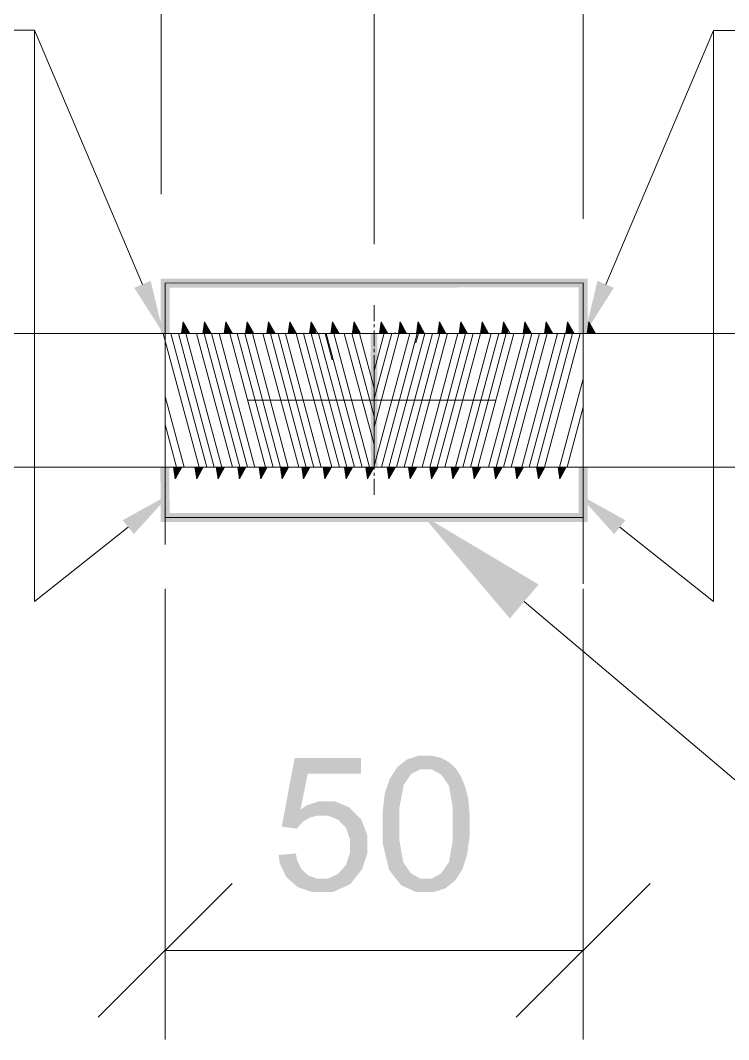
# Model space of a CAD drawing. Header units: millimetres. Extents: x 2 to 579, y 1 to 405.
# Drawn here: x 236.81 to 243.95, y 82.39 to 92.68 of the extents above; entities that cross this region are included whole.
import ezdxf

# ---------------------------------------------------------------- set-up
doc = ezdxf.new("R2010")
doc.units = ezdxf.units.MM
doc.linetypes.add('XKITLINE00', pattern=[0])
doc.layers.add('LinkedObject', color=7, linetype='Continuous', lineweight=0)

# ---------------------------------------------------------------- blocks, each defined once
blk = doc.blocks.new('*A4')
at = {"layer": 'LinkedObject'}
for color, points in [(6, [(237.954, 89.98), (238.12, 90.051), (238.248, 89.519)]), (4, [(242.53, 90.074), (238.311, 89.982), (238.221, 90.072)]), (4, [(238.221, 90.072), (238.311, 89.52), (238.221, 89.52)]), (4, [(238.311, 89.982), (238.311, 89.52), (238.221, 90.072)]), (4, [(242.44, 89.984), (238.311, 89.982), (242.53, 90.074)]), (4, [(242.53, 89.52), (242.44, 89.984), (242.53, 90.074)]), (6, [(242.631, 90.051), (242.796, 89.98), (242.502, 89.518)]), (4, [(242.44, 89.52), (242.44, 89.984), (242.53, 89.52)]), (4, [(240.34, 89.52), (240.41, 88.171), (240.343, 88.17)]), (4, [(240.407, 89.52), (240.41, 88.171), (240.34, 89.52)]), (4, [(238.309, 88.171), (238.311, 87.708), (238.219, 88.17)]), (4, [(238.219, 88.17), (238.311, 87.708), (238.221, 87.618)]), (4, [(242.53, 87.617), (242.44, 88.17), (242.53, 88.17)]), (4, [(242.44, 87.707), (242.44, 88.17), (242.53, 87.617)]), (6, [(237.95, 87.494), (237.838, 87.635), (238.317, 87.9)]), (6, [(242.912, 87.635), (242.8, 87.494), (242.433, 87.9)]), (4, [(238.311, 87.708), (242.44, 87.707), (238.221, 87.618)]), (4, [(238.221, 87.618), (242.44, 87.707), (242.53, 87.617)]), (1, [(242.036, 86.986), (241.746, 86.643), (240.861, 87.687)]), (7, [(239.706, 85.077), (239.443, 84.542), (239.574, 85.235)]), (7, [(240.244, 85.077), (239.574, 85.235), (240.244, 85.235)]), (7, [(239.706, 85.077), (239.574, 85.235), (240.244, 85.077)]), (7, [(240.75, 85.073), (240.608, 85.141), (240.656, 85.18)]), (7, [(240.705, 85.219), (240.841, 85.121), (240.656, 85.18)]), (7, [(240.656, 85.18), (240.841, 85.121), (240.75, 85.073)]), (7, [(240.827, 85.259), (240.841, 85.121), (240.705, 85.219)]), (7, [(240.9, 85.259), (240.841, 85.121), (240.827, 85.259)]), (7, [(240.841, 85.121), (240.9, 85.259), (240.898, 85.121)]), (7, [(240.9, 85.259), (240.957, 85.121), (240.898, 85.121)]), (7, [(241.05, 85.237), (240.9, 85.259), (240.955, 85.259)]), (7, [(241.091, 85.215), (240.9, 85.259), (241.05, 85.237)]), (7, [(241.053, 85.066), (240.9, 85.259), (241.091, 85.215)]), (7, [(240.957, 85.121), (240.9, 85.259), (241.053, 85.066)]), (7, [(241.091, 85.215), (241.092, 85.012), (241.053, 85.066)]), (7, [(241.132, 85.193), (241.092, 85.012), (241.091, 85.215)]), (7, [(241.2, 85.13), (241.092, 85.012), (241.132, 85.193)]), (7, [(239.633, 84.714), (239.443, 84.542), (239.706, 85.077)]), (7, [(240.608, 85.141), (240.716, 85.025), (240.535, 85.028)]), (7, [(240.716, 85.025), (240.608, 85.141), (240.75, 85.073)]), (7, [(241.226, 85.089), (241.092, 85.012), (241.2, 85.13)]), (7, [(241.226, 85.089), (241.131, 84.957), (241.092, 85.012)]), (7, [(241.253, 85.048), (241.131, 84.957), (241.226, 85.089)]), (7, [(240.535, 85.028), (240.716, 85.025), (240.51, 84.955)]), (7, [(240.51, 84.955), (240.716, 85.025), (240.674, 84.963)]), (7, [(241.294, 84.947), (241.131, 84.957), (241.253, 85.048)]), (7, [(240.674, 84.963), (240.461, 84.689), (240.51, 84.955)]), (7, [(240.631, 84.735), (240.461, 84.689), (240.674, 84.963)]), (7, [(240.51, 84.955), (240.461, 84.689), (240.485, 84.882)]), (7, [(241.309, 84.888), (241.17, 84.736), (241.131, 84.957)]), (7, [(241.309, 84.888), (241.131, 84.957), (241.294, 84.947)]), (7, [(241.325, 84.829), (241.17, 84.736), (241.309, 84.888)]), (7, [(239.821, 84.799), (239.633, 84.714), (239.694, 84.756)]), (7, [(239.803, 84.653), (239.633, 84.714), (239.821, 84.799)]), (7, [(239.803, 84.653), (239.821, 84.799), (239.844, 84.653)]), (7, [(239.844, 84.653), (239.821, 84.799), (239.909, 84.653)]), (7, [(239.888, 84.799), (239.909, 84.653), (239.821, 84.799)]), (7, [(240.125, 84.737), (239.888, 84.799), (239.976, 84.799)]), (7, [(240.013, 84.612), (239.888, 84.799), (240.125, 84.737)]), (7, [(239.909, 84.653), (239.888, 84.799), (240.013, 84.612)]), (7, [(241.34, 84.67), (241.17, 84.736), (241.325, 84.829)]), (7, [(239.443, 84.542), (239.633, 84.714), (239.731, 84.635)]), (7, [(239.731, 84.635), (239.633, 84.714), (239.803, 84.653)]), (7, [(240.013, 84.612), (240.125, 84.737), (240.052, 84.571)]), (7, [(240.052, 84.571), (240.125, 84.737), (240.092, 84.53)]), (7, [(240.186, 84.676), (240.092, 84.53), (240.125, 84.737)]), (7, [(240.092, 84.53), (240.186, 84.676), (240.131, 84.418)]), (7, [(240.131, 84.418), (240.186, 84.676), (240.307, 84.457)]), (7, [(240.307, 84.457), (240.186, 84.676), (240.246, 84.615)]), (7, [(240.461, 84.569), (240.631, 84.735), (240.631, 84.569)]), (7, [(240.461, 84.689), (240.631, 84.735), (240.461, 84.569)]), (7, [(241.34, 84.67), (241.17, 84.569), (241.17, 84.736)]), (7, [(241.34, 84.569), (241.17, 84.569), (241.34, 84.67)]), (7, [(239.699, 84.616), (239.443, 84.542), (239.731, 84.635)]), (7, [(239.667, 84.598), (239.443, 84.542), (239.699, 84.616)]), (7, [(239.617, 84.551), (239.443, 84.542), (239.667, 84.598)]), (7, [(240.631, 84.569), (240.461, 84.379), (240.461, 84.569)]), (7, [(240.631, 84.403), (240.461, 84.379), (240.631, 84.569)]), (7, [(241.34, 84.569), (241.17, 84.403), (241.17, 84.569)]), (7, [(241.34, 84.45), (241.17, 84.403), (241.34, 84.569)]), (7, [(239.443, 84.542), (239.617, 84.551), (239.598, 84.522)]), (7, [(240.131, 84.418), (240.307, 84.457), (240.131, 84.347)]), (7, [(240.131, 84.347), (240.307, 84.457), (240.131, 84.272)]), (7, [(240.307, 84.361), (240.131, 84.272), (240.307, 84.457)]), (7, [(240.09, 84.152), (240.307, 84.361), (240.2, 84.044)]), (7, [(240.131, 84.272), (240.307, 84.361), (240.09, 84.152)]), (7, [(240.2, 84.044), (240.307, 84.361), (240.254, 84.111)]), (7, [(240.254, 84.111), (240.307, 84.361), (240.307, 84.27)]), (7, [(240.631, 84.403), (240.594, 84.02), (240.461, 84.379)]), (7, [(240.461, 84.379), (240.594, 84.02), (240.528, 84.104)]), (7, [(240.67, 84.181), (240.594, 84.02), (240.631, 84.403)]), (7, [(241.131, 84.182), (241.34, 84.45), (241.291, 84.185)]), (7, [(241.17, 84.403), (241.34, 84.45), (241.131, 84.182)]), (7, [(241.291, 84.185), (241.34, 84.45), (241.315, 84.259)]), (7, [(239.597, 84.208), (239.413, 84.257), (239.587, 84.272)]), (7, [(239.413, 84.257), (239.546, 83.984), (239.422, 84.172)]), (7, [(239.597, 84.208), (239.546, 83.984), (239.413, 84.257)]), (7, [(239.422, 84.172), (239.546, 83.984), (239.488, 84.035)]), (7, [(239.642, 84.113), (239.546, 83.984), (239.597, 84.208)]), (7, [(240.09, 84.152), (240.2, 84.044), (240.049, 84.107)]), (7, [(240.594, 84.02), (240.67, 84.181), (240.709, 84.127)]), (7, [(241.291, 84.185), (241.092, 84.127), (241.131, 84.182)]), (7, [(241.267, 84.112), (241.092, 84.127), (241.291, 84.185)]), (7, [(239.546, 83.984), (239.642, 84.113), (239.604, 83.932)]), (7, [(239.677, 84.081), (239.604, 83.932), (239.642, 84.113)]), (7, [(239.712, 84.049), (239.604, 83.932), (239.677, 84.081)]), (7, [(239.712, 84.049), (239.846, 83.881), (239.604, 83.932)]), (7, [(239.797, 84.017), (239.846, 83.881), (239.712, 84.049)]), (7, [(239.846, 83.881), (240.2, 84.044), (239.959, 83.881)]), (7, [(239.907, 84.017), (240.2, 84.044), (239.846, 83.881)]), (7, [(240.008, 84.062), (240.2, 84.044), (239.907, 84.017)]), (7, [(239.959, 83.881), (240.2, 84.044), (240.136, 83.962)]), (7, [(240.049, 84.107), (240.2, 84.044), (240.008, 84.062)]), (7, [(240.747, 84.072), (240.594, 84.02), (240.709, 84.127)]), (7, [(240.747, 84.072), (240.9, 83.881), (240.594, 84.02)]), (7, [(240.843, 84.017), (240.9, 83.881), (240.747, 84.072)]), (7, [(241.145, 83.96), (240.957, 84.017), (241.053, 84.072)]), (7, [(241.092, 84.127), (241.194, 83.999), (241.053, 84.072)]), (7, [(241.053, 84.072), (241.194, 83.999), (241.145, 83.96)]), (7, [(241.194, 83.999), (241.092, 84.127), (241.267, 84.112)]), (7, [(239.847, 84.017), (239.846, 83.881), (239.797, 84.017)]), (7, [(239.907, 84.017), (239.846, 83.881), (239.847, 84.017)]), (7, [(240.594, 84.02), (240.9, 83.881), (240.65, 83.95)]), (7, [(240.65, 83.95), (240.9, 83.881), (240.803, 83.881)]), (7, [(240.9, 83.881), (240.843, 84.017), (240.9, 84.017)]), (7, [(240.9, 83.881), (240.957, 84.017), (240.974, 83.881)]), (7, [(240.957, 84.017), (240.9, 83.881), (240.9, 84.017)]), (7, [(241.097, 83.92), (240.957, 84.017), (241.145, 83.96)]), (7, [(240.974, 83.881), (240.957, 84.017), (241.097, 83.92)]), (7, [(239.604, 83.932), (239.846, 83.881), (239.754, 83.881)])]:
    blk.add_hatch(color=color, dxfattribs=at).paths.add_polyline_path(points, flags=17)
at = {"layer": 'LinkedObject', "color": 6, "linetype": 'XKITLINE00', "lineweight": 0}
for p, q in [((238.226, 90.927), (238.226, 99.607)), ((240.375, 90.42), (240.375, 99.607)), ((240.375, 90.704), (240.375, 99.607)), ((242.485, 90.675), (242.485, 99.607)), ((236.947, 92.579), (231.952, 92.579)), ((238.037, 90.015), (236.947, 92.579)), ((236.947, 86.814), (236.947, 92.579)), ((242.714, 90.015), (243.803, 92.578)), ((243.803, 92.578), (248.798, 92.578)), ((243.803, 86.813), (243.803, 92.578)), ((239.103, 88.845), (241.603, 88.845)), ((237.894, 87.564), (236.947, 86.814)), ((242.856, 87.564), (243.803, 86.813)), ((238.267, 86.941), (238.267, 82.393)), ((242.486, 86.942), (242.486, 82.393)), ((238.942, 83.968), (237.592, 82.618)), ((241.811, 82.618), (243.161, 83.968)), ((238.267, 83.293), (242.486, 83.293))]:
    blk.add_line(p, q, dxfattribs=at)
at = {"layer": 'LinkedObject', "color": 7, "linetype": 'XKITLINE00', "lineweight": 0}
for p, q in [((238.226, 90.027), (238.226, 90.027)), ((240.375, 89.804), (240.375, 89.804)), ((242.485, 89.775), (242.485, 89.775)), ((225.809, 89.52), (254.943, 89.52)), ((240.375, 89.52), (240.375, 89.52)), ((254.943, 88.17), (225.809, 88.17)), ((238.267, 87.841), (238.267, 87.841)), ((242.486, 87.842), (242.486, 87.842)), ((242.486, 83.293), (242.486, 83.293))]:
    blk.add_line(p, q, dxfattribs=at)
at = {"layer": 'LinkedObject', "color": 4, "linetype": 'XKITLINE00', "lineweight": 0}
for p, q in [((238.266, 90.027), (242.485, 90.029)), ((238.266, 89.52), (238.266, 90.027)), ((242.485, 89.52), (242.485, 90.029)), ((242.485, 90.029), (242.485, 86.992)), ((238.266, 89.88), (238.266, 87.391)), ((240.375, 89.143), (240.375, 88.17)), ((238.266, 88.17), (238.266, 87.663)), ((242.485, 88.171), (242.485, 87.662)), ((238.266, 87.663), (242.485, 87.662))]:
    blk.add_line(p, q, dxfattribs=at)
at = {"layer": 'LinkedObject', "color": 9, "linetype": 'XKITLINE00', "lineweight": 0}
for p, q in [((240.375, 89.645), (240.375, 89.804)), ((240.375, 89.582), (240.375, 89.613)), ((240.375, 89.395), (240.375, 89.551)), ((240.375, 89.392), (240.375, 89.52)), ((240.375, 89.332), (240.375, 89.363)), ((240.375, 89.33), (240.375, 89.361)), ((240.375, 89.145), (240.375, 89.301)), ((240.375, 89.142), (240.375, 89.299)), ((240.375, 89.082), (240.375, 89.113)), ((240.375, 89.08), (240.375, 89.111)), ((240.375, 88.895), (240.375, 89.051)), ((240.375, 88.892), (240.375, 89.049)), ((240.375, 88.832), (240.375, 88.863)), ((240.375, 88.83), (240.375, 88.861)), ((240.376, 88.645), (240.375, 88.801)), ((240.376, 88.642), (240.376, 88.799)), ((240.376, 88.582), (240.376, 88.613)), ((240.376, 88.58), (240.376, 88.611)), ((240.376, 88.395), (240.376, 88.551)), ((240.376, 88.392), (240.376, 88.549)), ((240.376, 88.332), (240.376, 88.363)), ((240.376, 88.33), (240.376, 88.361)), ((240.376, 88.145), (240.376, 88.301)), ((240.376, 88.17), (240.376, 88.299)), ((240.376, 88.082), (240.376, 88.113)), ((240.376, 87.891), (240.376, 88.051))]:
    blk.add_line(p, q, dxfattribs=at)
at = {"layer": 'LinkedObject', "color": 1, "linetype": 'XKITLINE00', "lineweight": 0}
for p, q in [((238.449, 89.638), (238.431, 89.52)), ((238.444, 89.607), (238.467, 89.52)), ((238.445, 89.615), (238.47, 89.52)), ((238.447, 89.629), (238.476, 89.52)), ((238.448, 89.636), (238.479, 89.52)), ((238.514, 89.52), (238.449, 89.638)), ((238.459, 89.62), (238.485, 89.52)), ((238.464, 89.61), (238.488, 89.52)), ((238.664, 89.638), (238.647, 89.52)), ((238.66, 89.608), (238.683, 89.52)), ((238.661, 89.615), (238.686, 89.52)), ((238.663, 89.629), (238.692, 89.52)), ((238.73, 89.52), (238.664, 89.638)), ((238.664, 89.637), (238.695, 89.52)), ((238.674, 89.62), (238.701, 89.52)), ((238.68, 89.609), (238.704, 89.52)), ((238.88, 89.638), (238.862, 89.52)), ((238.875, 89.608), (238.899, 89.52)), ((238.876, 89.615), (238.902, 89.52)), ((238.878, 89.63), (238.908, 89.52)), ((238.879, 89.637), (238.911, 89.52)), ((238.945, 89.52), (238.88, 89.638)), ((238.89, 89.619), (238.917, 89.52)), ((238.896, 89.609), (238.92, 89.52)), ((239.095, 89.638), (239.078, 89.52)), ((239.091, 89.608), (239.115, 89.52)), ((239.092, 89.615), (239.118, 89.52)), ((239.094, 89.63), (239.123, 89.52)), ((239.161, 89.52), (239.095, 89.638)), ((239.095, 89.637), (239.126, 89.52)), ((239.106, 89.619), (239.132, 89.52)), ((239.112, 89.608), (239.135, 89.52)), ((239.311, 89.638), (239.294, 89.52)), ((239.306, 89.609), (239.33, 89.52)), ((239.308, 89.616), (239.333, 89.52)), ((239.31, 89.63), (239.339, 89.52)), ((239.311, 89.638), (239.342, 89.52)), ((239.377, 89.52), (239.311, 89.638)), ((239.322, 89.618), (239.348, 89.52)), ((239.328, 89.608), (239.351, 89.52)), ((239.526, 89.638), (239.509, 89.52)), ((239.522, 89.609), (239.546, 89.52)), ((239.523, 89.616), (239.549, 89.52)), ((239.525, 89.631), (239.555, 89.52)), ((239.526, 89.638), (239.558, 89.52)), ((239.592, 89.52), (239.526, 89.638)), ((239.538, 89.618), (239.564, 89.52)), ((239.543, 89.607), (239.567, 89.52)), ((239.742, 89.638), (239.725, 89.52)), ((239.738, 89.609), (239.762, 89.52)), ((239.739, 89.616), (239.765, 89.52)), ((239.741, 89.631), (239.771, 89.52)), ((239.742, 89.638), (239.774, 89.52)), ((239.808, 89.52), (239.742, 89.638)), ((239.753, 89.617), (239.78, 89.52)), ((239.759, 89.607), (239.783, 89.52)), ((239.957, 89.638), (239.94, 89.52)), ((239.953, 89.607), (239.976, 89.52)), ((239.954, 89.614), (239.979, 89.52)), ((239.956, 89.628), (239.985, 89.52)), ((240.023, 89.52), (239.957, 89.638)), ((239.957, 89.636), (239.988, 89.52)), ((239.967, 89.621), (239.994, 89.52)), ((239.973, 89.61), (239.997, 89.52)), ((240.173, 89.638), (240.156, 89.52)), ((240.168, 89.607), (240.192, 89.52)), ((240.17, 89.614), (240.195, 89.52)), ((240.172, 89.629), (240.201, 89.52)), ((240.239, 89.52), (240.173, 89.638)), ((240.173, 89.636), (240.204, 89.52)), ((240.183, 89.62), (240.21, 89.52)), ((240.189, 89.61), (240.213, 89.52)), ((240.447, 89.638), (240.43, 89.52)), ((240.443, 89.607), (240.466, 89.52)), ((240.444, 89.615), (240.469, 89.52)), ((240.446, 89.629), (240.475, 89.52)), ((240.513, 89.52), (240.447, 89.638)), ((240.447, 89.636), (240.478, 89.52)), ((240.458, 89.62), (240.484, 89.52)), ((240.463, 89.61), (240.487, 89.52)), ((240.639, 89.638), (240.621, 89.52)), ((240.634, 89.608), (240.658, 89.52)), ((240.635, 89.615), (240.661, 89.52)), ((240.637, 89.629), (240.667, 89.52)), ((240.638, 89.637), (240.67, 89.52)), ((240.704, 89.52), (240.639, 89.638)), ((240.649, 89.62), (240.676, 89.52)), ((240.655, 89.609), (240.679, 89.52)), ((240.82, 89.638), (240.802, 89.52)), ((240.815, 89.608), (240.839, 89.52)), ((240.816, 89.615), (240.842, 89.52)), ((240.818, 89.63), (240.848, 89.52)), ((240.819, 89.637), (240.851, 89.52)), ((240.885, 89.52), (240.82, 89.638)), ((240.83, 89.619), (240.857, 89.52)), ((240.836, 89.609), (240.86, 89.52)), ((241.035, 89.638), (241.018, 89.52)), ((241.031, 89.608), (241.054, 89.52)), ((241.032, 89.615), (241.057, 89.52)), ((241.034, 89.63), (241.063, 89.52)), ((241.101, 89.52), (241.035, 89.638)), ((241.035, 89.637), (241.066, 89.52)), ((241.046, 89.619), (241.072, 89.52)), ((241.052, 89.608), (241.075, 89.52)), ((241.251, 89.638), (241.234, 89.52)), ((241.246, 89.609), (241.27, 89.52)), ((241.247, 89.616), (241.273, 89.52)), ((241.25, 89.63), (241.279, 89.52)), ((241.317, 89.52), (241.251, 89.638)), ((241.251, 89.637), (241.282, 89.52)), ((241.262, 89.618), (241.288, 89.52)), ((241.268, 89.608), (241.291, 89.52)), ((241.466, 89.638), (241.449, 89.52)), ((241.462, 89.609), (241.486, 89.52)), ((241.463, 89.616), (241.489, 89.52)), ((241.465, 89.631), (241.495, 89.52)), ((241.466, 89.638), (241.498, 89.52)), ((241.532, 89.52), (241.466, 89.638)), ((241.478, 89.618), (241.504, 89.52)), ((241.483, 89.607), (241.507, 89.52)), ((241.682, 89.638), (241.665, 89.52)), ((241.678, 89.609), (241.701, 89.52)), ((241.679, 89.616), (241.704, 89.52)), ((241.681, 89.631), (241.71, 89.52)), ((241.682, 89.638), (241.713, 89.52)), ((241.748, 89.52), (241.682, 89.638)), ((241.693, 89.617), (241.719, 89.52)), ((241.699, 89.607), (241.722, 89.52)), ((241.897, 89.638), (241.88, 89.52)), ((241.893, 89.607), (241.916, 89.52)), ((241.894, 89.614), (241.919, 89.52)), ((241.896, 89.628), (241.925, 89.52)), ((241.963, 89.52), (241.897, 89.638)), ((241.897, 89.636), (241.928, 89.52)), ((241.907, 89.621), (241.934, 89.52)), ((241.913, 89.611), (241.937, 89.52)), ((242.113, 89.638), (242.096, 89.52)), ((242.108, 89.607), (242.132, 89.52)), ((242.109, 89.614), (242.135, 89.52)), ((242.112, 89.629), (242.141, 89.52)), ((242.179, 89.52), (242.113, 89.638)), ((242.113, 89.636), (242.144, 89.52)), ((242.123, 89.62), (242.15, 89.52)), ((242.129, 89.61), (242.153, 89.52)), ((242.328, 89.638), (242.311, 89.52)), ((242.324, 89.607), (242.347, 89.52)), ((242.325, 89.615), (242.35, 89.52)), ((242.327, 89.629), (242.356, 89.52)), ((242.394, 89.52), (242.328, 89.638)), ((242.328, 89.636), (242.359, 89.52)), ((242.339, 89.62), (242.365, 89.52)), ((242.344, 89.61), (242.368, 89.52)), ((242.544, 89.638), (242.527, 89.52)), ((242.54, 89.608), (242.563, 89.52)), ((242.541, 89.615), (242.566, 89.52)), ((242.543, 89.629), (242.572, 89.52)), ((242.61, 89.52), (242.544, 89.638)), ((242.544, 89.637), (242.575, 89.52)), ((242.554, 89.62), (242.581, 89.52)), ((242.56, 89.609), (242.584, 89.52)), ((238.248, 89.519), (238.61, 88.169)), ((238.324, 89.519), (238.686, 88.169)), ((238.4, 89.518), (238.762, 88.169)), ((238.431, 89.52), (238.432, 89.52)), ((238.432, 89.528), (238.435, 89.52)), ((238.435, 89.542), (238.441, 89.52)), ((238.436, 89.549), (238.444, 89.52)), ((238.438, 89.564), (238.45, 89.52)), ((238.439, 89.571), (238.453, 89.52)), ((238.441, 89.586), (238.458, 89.52)), ((238.442, 89.593), (238.461, 89.52)), ((238.476, 89.589), (238.494, 89.52)), ((238.476, 89.518), (238.838, 88.169)), ((238.482, 89.579), (238.497, 89.52)), ((238.493, 89.558), (238.503, 89.52)), ((238.499, 89.547), (238.506, 89.52)), ((238.511, 89.527), (238.512, 89.52)), ((238.583, 89.519), (238.945, 88.169)), ((238.647, 89.521), (238.647, 89.52)), ((238.648, 89.528), (238.65, 89.52)), ((238.65, 89.542), (238.656, 89.52)), ((238.651, 89.55), (238.659, 89.52)), ((238.653, 89.564), (238.665, 89.52)), ((238.654, 89.571), (238.668, 89.52)), ((238.657, 89.586), (238.674, 89.52)), ((238.658, 89.593), (238.677, 89.52)), ((238.659, 89.518), (239.021, 88.169)), ((238.692, 89.588), (238.71, 89.52)), ((238.698, 89.578), (238.713, 89.52)), ((238.709, 89.557), (238.719, 89.52)), ((238.715, 89.547), (238.722, 89.52)), ((238.726, 89.526), (238.728, 89.52)), ((238.735, 89.518), (239.097, 88.169)), ((238.811, 89.518), (239.173, 88.168)), ((238.863, 89.521), (238.863, 89.52)), ((238.864, 89.528), (238.866, 89.52)), ((238.866, 89.543), (238.872, 89.52)), ((238.867, 89.55), (238.875, 89.52)), ((238.869, 89.564), (238.881, 89.52)), ((238.87, 89.572), (238.884, 89.52)), ((238.872, 89.586), (238.89, 89.52)), ((238.873, 89.593), (238.893, 89.52)), ((238.908, 89.588), (238.926, 89.52)), ((238.913, 89.578), (238.929, 89.52)), ((238.918, 89.518), (239.28, 88.169)), ((238.925, 89.557), (238.935, 89.52)), ((238.931, 89.547), (238.938, 89.52)), ((238.942, 89.526), (238.944, 89.52)), ((238.994, 89.518), (239.356, 88.169)), ((239.07, 89.518), (239.432, 88.168)), ((239.078, 89.521), (239.079, 89.52)), ((239.079, 89.529), (239.082, 89.52)), ((239.081, 89.543), (239.088, 89.52)), ((239.082, 89.55), (239.091, 89.52)), ((239.085, 89.565), (239.097, 89.52)), ((239.086, 89.572), (239.1, 89.52)), ((239.088, 89.587), (239.106, 89.52)), ((239.089, 89.594), (239.109, 89.52)), ((239.123, 89.588), (239.141, 89.52)), ((239.129, 89.577), (239.144, 89.52)), ((239.141, 89.557), (239.15, 89.52)), ((239.146, 89.546), (239.153, 89.52)), ((239.147, 89.518), (239.508, 88.168)), ((239.158, 89.525), (239.159, 89.52)), ((239.253, 89.518), (239.615, 88.169)), ((239.294, 89.522), (239.294, 89.52)), ((239.295, 89.529), (239.297, 89.52)), ((239.297, 89.543), (239.303, 89.52)), ((239.298, 89.551), (239.306, 89.52)), ((239.3, 89.565), (239.312, 89.52)), ((239.301, 89.572), (239.315, 89.52)), ((239.303, 89.587), (239.321, 89.52)), ((239.304, 89.594), (239.324, 89.52)), ((239.329, 89.518), (239.691, 88.168)), ((239.339, 89.587), (239.357, 89.52)), ((239.345, 89.577), (239.36, 89.52)), ((239.356, 89.556), (239.366, 89.52)), ((239.362, 89.546), (239.369, 89.52)), ((239.374, 89.525), (239.375, 89.52)), ((239.406, 89.518), (239.767, 88.168)), ((239.482, 89.517), (239.843, 88.168)), ((239.509, 89.522), (239.51, 89.52)), ((239.51, 89.529), (239.513, 89.52)), ((239.513, 89.544), (239.519, 89.52)), ((239.514, 89.551), (239.522, 89.52)), ((239.516, 89.565), (239.528, 89.52)), ((239.517, 89.573), (239.531, 89.52)), ((239.519, 89.587), (239.537, 89.52)), ((239.52, 89.594), (239.54, 89.52)), ((239.555, 89.587), (239.573, 89.52)), ((239.561, 89.576), (239.576, 89.52)), ((239.572, 89.556), (239.582, 89.52)), ((239.578, 89.545), (239.585, 89.52)), ((239.588, 89.519), (239.95, 88.17)), ((239.59, 89.525), (239.591, 89.52)), ((239.664, 89.519), (240.026, 88.169)), ((239.725, 89.522), (239.726, 89.52)), ((239.726, 89.53), (239.729, 89.52)), ((239.728, 89.544), (239.735, 89.52)), ((239.729, 89.551), (239.738, 89.52)), ((239.731, 89.566), (239.744, 89.52)), ((239.732, 89.573), (239.747, 89.52)), ((239.734, 89.587), (239.753, 89.52)), ((239.736, 89.595), (239.756, 89.52)), ((239.74, 89.519), (240.102, 88.169)), ((239.771, 89.586), (239.788, 89.52)), ((239.816, 89.519), (240.178, 88.169)), ((239.882, 89.52), (239.954, 89.252)), ((239.893, 89.518), (240.254, 88.169)), ((239.941, 89.527), (239.943, 89.52)), ((239.943, 89.542), (239.949, 89.52)), ((239.944, 89.549), (239.952, 89.52)), ((239.947, 89.563), (239.958, 89.52)), ((239.948, 89.57), (239.961, 89.52)), ((239.95, 89.585), (239.967, 89.52)), ((239.951, 89.592), (239.97, 89.52)), ((239.969, 89.518), (240.33, 88.169)), ((239.984, 89.59), (240.003, 89.52)), ((239.99, 89.579), (240.006, 89.52)), ((240.002, 89.559), (240.012, 89.52)), ((240.007, 89.548), (240.015, 89.52)), ((240.019, 89.528), (240.021, 89.52)), ((240.075, 89.52), (240.376, 88.398)), ((240.151, 89.52), (240.376, 88.682)), ((240.156, 89.52), (240.156, 89.52)), ((240.157, 89.527), (240.159, 89.52)), ((240.159, 89.542), (240.165, 89.52)), ((240.16, 89.549), (240.168, 89.52)), ((240.162, 89.564), (240.174, 89.52)), ((240.163, 89.571), (240.177, 89.52)), ((240.165, 89.585), (240.183, 89.52)), ((240.166, 89.592), (240.186, 89.52)), ((240.2, 89.589), (240.219, 89.52)), ((240.206, 89.579), (240.222, 89.52)), ((240.217, 89.558), (240.228, 89.52)), ((240.223, 89.548), (240.231, 89.52)), ((240.227, 89.519), (240.375, 88.966)), ((240.235, 89.527), (240.237, 89.52)), ((240.371, 89.52), (240.371, 89.52)), ((240.374, 89.52), (240.374, 89.52)), ((240.735, 89.52), (240.374, 88.17)), ((240.553, 89.521), (240.375, 88.859)), ((240.477, 89.521), (240.375, 89.142)), ((240.629, 89.521), (240.376, 88.575)), ((240.433, 89.542), (240.439, 89.52)), ((240.435, 89.549), (240.442, 89.52)), ((240.437, 89.564), (240.448, 89.52)), ((240.438, 89.571), (240.451, 89.52)), ((240.439, 89.547), (240.446, 89.52)), ((240.44, 89.586), (240.457, 89.52)), ((240.441, 89.593), (240.46, 89.52)), ((240.812, 89.52), (240.45, 88.17)), ((240.451, 89.527), (240.452, 89.52)), ((240.475, 89.589), (240.493, 89.52)), ((240.481, 89.579), (240.496, 89.52)), ((240.492, 89.558), (240.502, 89.52)), ((240.888, 89.52), (240.526, 88.17)), ((240.587, 89.521), (240.587, 89.52)), ((240.588, 89.528), (240.59, 89.52)), ((240.964, 89.52), (240.602, 88.171)), ((240.625, 89.542), (240.631, 89.52)), ((240.626, 89.55), (240.634, 89.52)), ((240.628, 89.564), (240.64, 89.52)), ((240.629, 89.571), (240.643, 89.52)), ((240.631, 89.586), (240.649, 89.52)), ((240.632, 89.593), (240.652, 89.52)), ((240.666, 89.588), (240.685, 89.52)), ((240.666, 89.526), (240.668, 89.52)), ((240.672, 89.578), (240.687, 89.52)), ((241.04, 89.52), (240.678, 88.171)), ((240.683, 89.557), (240.693, 89.52)), ((240.689, 89.547), (240.696, 89.52)), ((241.116, 89.521), (240.755, 88.171)), ((240.823, 89.52), (240.798, 89.426)), ((240.803, 89.521), (240.803, 89.52)), ((240.804, 89.528), (240.806, 89.52)), ((240.806, 89.543), (240.812, 89.52)), ((240.807, 89.55), (240.815, 89.52)), ((240.809, 89.564), (240.821, 89.52)), ((240.81, 89.572), (240.824, 89.52)), ((240.812, 89.586), (240.83, 89.52)), ((240.813, 89.593), (240.833, 89.52)), ((240.848, 89.588), (240.866, 89.52)), ((240.853, 89.578), (240.869, 89.52)), ((241.222, 89.519), (240.861, 88.169)), ((240.865, 89.557), (240.875, 89.52)), ((240.871, 89.547), (240.878, 89.52)), ((240.882, 89.526), (240.884, 89.52)), ((241.299, 89.519), (240.937, 88.17)), ((241.375, 89.519), (241.013, 88.17)), ((241.018, 89.521), (241.019, 89.52)), ((241.019, 89.529), (241.022, 89.52)), ((241.021, 89.543), (241.028, 89.52)), ((241.022, 89.55), (241.031, 89.52)), ((241.024, 89.565), (241.036, 89.52)), ((241.026, 89.572), (241.039, 89.52)), ((241.028, 89.586), (241.045, 89.52)), ((241.029, 89.594), (241.048, 89.52)), ((241.063, 89.588), (241.081, 89.52)), ((241.069, 89.577), (241.084, 89.52)), ((241.081, 89.556), (241.09, 89.52)), ((241.086, 89.546), (241.093, 89.52)), ((241.451, 89.52), (241.089, 88.17)), ((241.098, 89.525), (241.099, 89.52)), ((241.558, 89.519), (241.196, 88.17)), ((241.234, 89.522), (241.234, 89.52)), ((241.235, 89.529), (241.237, 89.52)), ((241.237, 89.543), (241.243, 89.52)), ((241.238, 89.551), (241.246, 89.52)), ((241.24, 89.565), (241.252, 89.52)), ((241.241, 89.572), (241.255, 89.52)), ((241.243, 89.587), (241.261, 89.52)), ((241.244, 89.594), (241.264, 89.52)), ((241.634, 89.519), (241.272, 88.17)), ((241.279, 89.587), (241.297, 89.52)), ((241.285, 89.577), (241.3, 89.52)), ((241.296, 89.556), (241.306, 89.52)), ((241.302, 89.546), (241.309, 89.52)), ((241.314, 89.525), (241.315, 89.52)), ((241.71, 89.52), (241.348, 88.17)), ((241.786, 89.52), (241.424, 88.17)), ((241.449, 89.522), (241.45, 89.52)), ((241.45, 89.529), (241.453, 89.52)), ((241.453, 89.544), (241.459, 89.52)), ((241.454, 89.551), (241.462, 89.52)), ((241.456, 89.565), (241.468, 89.52)), ((241.457, 89.573), (241.471, 89.52)), ((241.459, 89.587), (241.477, 89.52)), ((241.46, 89.594), (241.48, 89.52)), ((241.495, 89.587), (241.513, 89.52)), ((241.501, 89.576), (241.516, 89.52)), ((241.512, 89.556), (241.522, 89.52)), ((241.518, 89.545), (241.525, 89.52)), ((241.53, 89.525), (241.531, 89.52)), ((241.893, 89.519), (241.531, 88.17)), ((241.665, 89.522), (241.666, 89.52)), ((241.666, 89.529), (241.669, 89.52)), ((241.668, 89.544), (241.675, 89.52)), ((241.669, 89.551), (241.678, 89.52)), ((241.671, 89.566), (241.684, 89.52)), ((241.672, 89.573), (241.687, 89.52)), ((241.674, 89.587), (241.693, 89.52)), ((241.676, 89.595), (241.696, 89.52)), ((242.045, 89.52), (241.683, 88.17)), ((241.711, 89.586), (241.728, 89.52)), ((242.121, 89.52), (241.759, 88.17)), ((242.228, 89.52), (241.866, 88.17)), ((241.881, 89.527), (241.883, 89.52)), ((241.883, 89.542), (241.889, 89.52)), ((241.884, 89.549), (241.892, 89.52)), ((241.886, 89.563), (241.898, 89.52)), ((241.888, 89.57), (241.901, 89.52)), ((241.89, 89.585), (241.907, 89.52)), ((241.891, 89.592), (241.91, 89.52)), ((241.924, 89.59), (241.943, 89.52)), ((241.93, 89.579), (241.946, 89.52)), ((241.942, 89.559), (241.952, 89.52)), ((242.304, 89.52), (241.942, 88.17)), ((241.947, 89.548), (241.955, 89.52)), ((241.959, 89.528), (241.961, 89.52)), ((242.38, 89.52), (242.018, 88.17)), ((242.456, 89.52), (242.095, 88.17)), ((242.096, 89.52), (242.096, 89.52)), ((242.097, 89.527), (242.099, 89.52)), ((242.099, 89.542), (242.105, 89.52)), ((242.1, 89.549), (242.108, 89.52)), ((242.102, 89.564), (242.114, 89.52)), ((242.103, 89.571), (242.117, 89.52)), ((242.105, 89.585), (242.123, 89.52)), ((242.106, 89.593), (242.126, 89.52)), ((242.14, 89.589), (242.159, 89.52)), ((242.146, 89.579), (242.162, 89.52)), ((242.157, 89.558), (242.168, 89.52)), ((242.163, 89.548), (242.171, 89.52)), ((242.175, 89.527), (242.177, 89.52)), ((242.311, 89.52), (242.311, 89.52)), ((242.312, 89.528), (242.314, 89.52)), ((242.314, 89.542), (242.32, 89.52)), ((242.316, 89.549), (242.323, 89.52)), ((242.318, 89.564), (242.329, 89.52)), ((242.319, 89.571), (242.332, 89.52)), ((242.321, 89.586), (242.338, 89.52)), ((242.322, 89.593), (242.341, 89.52)), ((242.356, 89.589), (242.374, 89.52)), ((242.362, 89.579), (242.377, 89.52)), ((242.373, 89.558), (242.383, 89.52)), ((242.379, 89.547), (242.386, 89.52)), ((242.391, 89.527), (242.392, 89.52)), ((242.527, 89.521), (242.527, 89.52)), ((242.528, 89.528), (242.53, 89.52)), ((242.53, 89.542), (242.536, 89.52)), ((242.531, 89.55), (242.539, 89.52)), ((242.533, 89.564), (242.545, 89.52)), ((242.534, 89.571), (242.548, 89.52)), ((242.536, 89.586), (242.554, 89.52)), ((242.537, 89.593), (242.557, 89.52)), ((242.572, 89.588), (242.59, 89.52)), ((242.577, 89.578), (242.593, 89.52)), ((242.589, 89.557), (242.599, 89.52)), ((242.595, 89.547), (242.602, 89.52)), ((242.606, 89.526), (242.608, 89.52)), ((242.485, 89.06), (242.247, 88.17)), ((238.266, 88.884), (238.457, 88.169)), ((242.485, 88.777), (242.323, 88.17)), ((238.266, 88.6), (238.381, 88.169)), ((238.369, 88.052), (238.352, 88.17)), ((238.353, 88.17), (238.38, 88.072)), ((238.356, 88.17), (238.382, 88.075)), ((238.362, 88.17), (238.386, 88.082)), ((238.365, 88.17), (238.388, 88.086)), ((238.435, 88.17), (238.369, 88.052)), ((238.371, 88.17), (238.392, 88.093)), ((238.374, 88.17), (238.394, 88.097)), ((238.38, 88.17), (238.398, 88.104)), ((238.383, 88.17), (238.4, 88.108)), ((238.389, 88.17), (238.404, 88.115)), ((238.392, 88.17), (238.406, 88.119)), ((238.398, 88.17), (238.41, 88.126)), ((238.401, 88.17), (238.412, 88.13)), ((238.407, 88.17), (238.416, 88.137)), ((238.41, 88.17), (238.418, 88.141)), ((238.416, 88.17), (238.422, 88.148)), ((238.419, 88.17), (238.424, 88.151)), ((238.425, 88.17), (238.428, 88.159)), ((238.428, 88.17), (238.43, 88.162)), ((238.434, 88.17), (238.434, 88.17)), ((238.585, 88.052), (238.567, 88.17)), ((238.569, 88.17), (238.595, 88.072)), ((238.572, 88.17), (238.598, 88.075)), ((238.578, 88.17), (238.602, 88.083)), ((238.581, 88.17), (238.604, 88.086)), ((238.65, 88.17), (238.585, 88.052)), ((238.587, 88.17), (238.608, 88.094)), ((238.59, 88.17), (238.61, 88.097)), ((238.596, 88.17), (238.614, 88.104)), ((238.599, 88.17), (238.616, 88.108)), ((238.605, 88.17), (238.62, 88.115)), ((238.608, 88.17), (238.622, 88.119)), ((238.614, 88.17), (238.626, 88.126)), ((238.617, 88.17), (238.628, 88.13)), ((238.623, 88.17), (238.632, 88.137)), ((238.626, 88.17), (238.634, 88.141)), ((238.632, 88.17), (238.638, 88.148)), ((238.635, 88.17), (238.64, 88.152)), ((238.641, 88.17), (238.644, 88.159)), ((238.644, 88.17), (238.646, 88.162)), ((238.65, 88.17), (238.65, 88.17)), ((238.8, 88.052), (238.783, 88.17)), ((238.785, 88.17), (238.811, 88.072)), ((238.788, 88.17), (238.813, 88.076)), ((238.794, 88.17), (238.817, 88.083)), ((238.797, 88.17), (238.819, 88.086)), ((238.866, 88.17), (238.8, 88.052)), ((238.803, 88.17), (238.823, 88.094)), ((238.806, 88.17), (238.825, 88.097)), ((238.812, 88.17), (238.829, 88.105)), ((238.815, 88.17), (238.831, 88.108)), ((238.821, 88.17), (238.835, 88.115)), ((238.824, 88.17), (238.837, 88.119)), ((238.83, 88.17), (238.841, 88.126)), ((238.833, 88.17), (238.843, 88.13)), ((238.839, 88.17), (238.848, 88.137)), ((238.842, 88.17), (238.85, 88.141)), ((238.848, 88.17), (238.854, 88.148)), ((238.851, 88.17), (238.856, 88.152)), ((238.857, 88.17), (238.86, 88.159)), ((238.86, 88.17), (238.862, 88.163)), ((238.866, 88.17), (238.866, 88.17)), ((239.016, 88.052), (238.999, 88.17)), ((239, 88.17), (239.027, 88.072)), ((239.003, 88.17), (239.029, 88.076)), ((239.009, 88.17), (239.033, 88.083)), ((239.012, 88.17), (239.035, 88.087)), ((239.082, 88.17), (239.016, 88.052)), ((239.018, 88.17), (239.039, 88.094)), ((239.021, 88.17), (239.041, 88.097)), ((239.027, 88.17), (239.045, 88.105)), ((239.03, 88.17), (239.047, 88.108)), ((239.036, 88.17), (239.051, 88.116)), ((239.039, 88.17), (239.053, 88.119)), ((239.045, 88.17), (239.057, 88.127)), ((239.048, 88.17), (239.059, 88.13)), ((239.054, 88.17), (239.063, 88.137)), ((239.057, 88.17), (239.065, 88.141)), ((239.063, 88.17), (239.069, 88.148)), ((239.066, 88.17), (239.071, 88.152)), ((239.072, 88.17), (239.075, 88.159)), ((239.075, 88.17), (239.077, 88.163)), ((239.081, 88.17), (239.081, 88.17)), ((239.231, 88.052), (239.214, 88.17)), ((239.216, 88.17), (239.242, 88.072)), ((239.219, 88.17), (239.244, 88.076)), ((239.225, 88.17), (239.248, 88.083)), ((239.228, 88.17), (239.25, 88.087)), ((239.297, 88.17), (239.231, 88.052)), ((239.234, 88.17), (239.255, 88.094)), ((239.237, 88.17), (239.257, 88.098)), ((239.243, 88.17), (239.261, 88.105)), ((239.246, 88.17), (239.263, 88.109)), ((239.252, 88.17), (239.267, 88.116)), ((239.255, 88.17), (239.269, 88.119)), ((239.261, 88.17), (239.273, 88.127)), ((239.264, 88.17), (239.275, 88.13)), ((239.27, 88.17), (239.279, 88.138)), ((239.273, 88.17), (239.281, 88.141)), ((239.279, 88.17), (239.285, 88.148)), ((239.282, 88.17), (239.287, 88.152)), ((239.288, 88.17), (239.291, 88.159)), ((239.291, 88.17), (239.293, 88.163)), ((239.297, 88.17), (239.297, 88.17)), ((239.447, 88.052), (239.43, 88.17)), ((239.432, 88.17), (239.458, 88.072)), ((239.435, 88.17), (239.46, 88.076)), ((239.441, 88.17), (239.464, 88.083)), ((239.444, 88.17), (239.466, 88.087)), ((239.513, 88.17), (239.447, 88.052)), ((239.45, 88.17), (239.47, 88.094)), ((239.453, 88.17), (239.472, 88.098)), ((239.459, 88.17), (239.476, 88.105)), ((239.462, 88.17), (239.478, 88.109)), ((239.468, 88.17), (239.482, 88.116)), ((239.471, 88.17), (239.484, 88.12)), ((239.477, 88.17), (239.488, 88.127)), ((239.48, 88.17), (239.49, 88.13)), ((239.486, 88.17), (239.494, 88.138)), ((239.489, 88.17), (239.496, 88.141)), ((239.495, 88.17), (239.5, 88.149)), ((239.498, 88.17), (239.503, 88.152)), ((239.504, 88.17), (239.507, 88.159)), ((239.507, 88.17), (239.509, 88.163)), ((239.513, 88.17), (239.513, 88.17)), ((239.662, 88.052), (239.645, 88.17)), ((239.647, 88.17), (239.674, 88.073)), ((239.65, 88.17), (239.676, 88.076)), ((239.656, 88.17), (239.68, 88.083)), ((239.659, 88.17), (239.682, 88.087)), ((239.728, 88.17), (239.662, 88.052)), ((239.665, 88.17), (239.686, 88.094)), ((239.668, 88.17), (239.688, 88.098)), ((239.674, 88.17), (239.692, 88.105)), ((239.677, 88.17), (239.694, 88.109)), ((239.683, 88.17), (239.698, 88.116)), ((239.686, 88.17), (239.7, 88.12)), ((239.692, 88.17), (239.704, 88.127)), ((239.695, 88.17), (239.706, 88.131)), ((239.701, 88.17), (239.71, 88.138)), ((239.704, 88.17), (239.712, 88.141)), ((239.71, 88.17), (239.716, 88.149)), ((239.713, 88.17), (239.718, 88.152)), ((239.719, 88.17), (239.722, 88.16)), ((239.722, 88.17), (239.724, 88.163)), ((239.878, 88.052), (239.861, 88.17)), ((239.862, 88.17), (239.889, 88.071)), ((239.865, 88.17), (239.891, 88.075)), ((239.871, 88.17), (239.895, 88.082)), ((239.874, 88.17), (239.897, 88.086)), ((239.944, 88.17), (239.878, 88.052)), ((239.88, 88.17), (239.901, 88.093)), ((239.883, 88.17), (239.903, 88.097)), ((239.889, 88.17), (239.907, 88.104)), ((239.892, 88.17), (239.909, 88.108)), ((239.898, 88.17), (239.913, 88.115)), ((239.901, 88.17), (239.915, 88.118)), ((239.907, 88.17), (239.919, 88.126)), ((239.91, 88.17), (239.921, 88.129)), ((239.916, 88.17), (239.925, 88.137)), ((239.919, 88.17), (239.927, 88.14)), ((239.925, 88.17), (239.931, 88.147)), ((239.928, 88.17), (239.933, 88.151)), ((239.934, 88.17), (239.937, 88.158)), ((239.937, 88.17), (239.939, 88.162)), ((239.943, 88.17), (239.943, 88.169)), ((240.094, 88.052), (240.076, 88.17)), ((240.078, 88.17), (240.104, 88.071)), ((240.081, 88.17), (240.106, 88.075)), ((240.087, 88.17), (240.11, 88.082)), ((240.09, 88.17), (240.112, 88.086)), ((240.159, 88.17), (240.094, 88.052)), ((240.096, 88.17), (240.116, 88.093)), ((240.099, 88.17), (240.118, 88.097)), ((240.105, 88.17), (240.122, 88.104)), ((240.108, 88.17), (240.124, 88.108)), ((240.114, 88.17), (240.128, 88.115)), ((240.117, 88.17), (240.13, 88.119)), ((240.123, 88.17), (240.135, 88.126)), ((240.126, 88.17), (240.137, 88.129)), ((240.132, 88.17), (240.141, 88.137)), ((240.135, 88.17), (240.143, 88.14)), ((240.141, 88.17), (240.147, 88.148)), ((240.144, 88.17), (240.149, 88.151)), ((240.15, 88.17), (240.153, 88.159)), ((240.153, 88.17), (240.155, 88.162)), ((240.159, 88.17), (240.159, 88.169)), ((240.309, 88.052), (240.292, 88.17)), ((240.293, 88.17), (240.32, 88.072)), ((240.296, 88.17), (240.322, 88.075)), ((240.302, 88.17), (240.326, 88.082)), ((240.305, 88.17), (240.328, 88.086)), ((240.375, 88.17), (240.309, 88.052)), ((240.311, 88.17), (240.332, 88.093)), ((240.314, 88.17), (240.334, 88.097)), ((240.32, 88.17), (240.338, 88.104)), ((240.323, 88.17), (240.34, 88.108)), ((240.329, 88.17), (240.344, 88.115)), ((240.332, 88.17), (240.346, 88.119)), ((240.338, 88.17), (240.35, 88.126)), ((240.341, 88.17), (240.352, 88.13)), ((240.347, 88.17), (240.356, 88.137)), ((240.35, 88.17), (240.358, 88.141)), ((240.356, 88.17), (240.362, 88.148)), ((240.359, 88.17), (240.364, 88.151)), ((240.365, 88.17), (240.368, 88.159)), ((240.368, 88.17), (240.37, 88.162)), ((240.374, 88.17), (240.374, 88.17)), ((240.525, 88.052), (240.507, 88.17)), ((240.509, 88.17), (240.535, 88.072)), ((240.512, 88.17), (240.537, 88.075)), ((240.518, 88.17), (240.542, 88.083)), ((240.521, 88.17), (240.544, 88.086)), ((240.59, 88.17), (240.525, 88.052)), ((240.527, 88.17), (240.548, 88.093)), ((240.53, 88.17), (240.55, 88.097)), ((240.536, 88.17), (240.554, 88.104)), ((240.539, 88.17), (240.556, 88.108)), ((240.545, 88.17), (240.56, 88.115)), ((240.548, 88.17), (240.562, 88.119)), ((240.554, 88.17), (240.566, 88.126)), ((240.557, 88.17), (240.568, 88.13)), ((240.563, 88.17), (240.572, 88.137)), ((240.566, 88.17), (240.574, 88.141)), ((240.572, 88.17), (240.578, 88.148)), ((240.575, 88.17), (240.58, 88.152)), ((240.581, 88.17), (240.584, 88.159)), ((240.584, 88.17), (240.586, 88.162)), ((240.59, 88.17), (240.59, 88.17)), ((240.74, 88.052), (240.723, 88.17)), ((240.725, 88.17), (240.751, 88.072)), ((240.728, 88.17), (240.753, 88.075)), ((240.734, 88.17), (240.757, 88.083)), ((240.737, 88.17), (240.759, 88.086)), ((240.806, 88.17), (240.74, 88.052)), ((240.743, 88.17), (240.763, 88.094)), ((240.746, 88.17), (240.765, 88.097)), ((240.752, 88.17), (240.769, 88.105)), ((240.755, 88.17), (240.771, 88.108)), ((240.761, 88.17), (240.775, 88.115)), ((240.764, 88.17), (240.777, 88.119)), ((240.77, 88.17), (240.781, 88.126)), ((240.773, 88.17), (240.783, 88.13)), ((240.779, 88.17), (240.787, 88.137)), ((240.782, 88.17), (240.79, 88.141)), ((240.788, 88.17), (240.794, 88.148)), ((240.791, 88.17), (240.796, 88.152)), ((240.797, 88.17), (240.8, 88.159)), ((240.8, 88.17), (240.802, 88.163)), ((240.806, 88.17), (240.806, 88.17)), ((240.956, 88.052), (240.939, 88.17)), ((240.94, 88.17), (240.967, 88.072)), ((240.943, 88.17), (240.969, 88.076)), ((240.949, 88.17), (240.973, 88.083)), ((240.952, 88.17), (240.975, 88.087)), ((241.022, 88.17), (240.956, 88.052)), ((240.958, 88.17), (240.979, 88.094)), ((240.961, 88.17), (240.981, 88.097)), ((240.967, 88.17), (240.985, 88.105)), ((240.97, 88.17), (240.987, 88.108)), ((240.976, 88.17), (240.991, 88.116)), ((240.979, 88.17), (240.993, 88.119)), ((240.985, 88.17), (240.997, 88.126)), ((240.988, 88.17), (240.999, 88.13)), ((240.994, 88.17), (241.003, 88.137)), ((240.997, 88.17), (241.005, 88.141)), ((241.003, 88.17), (241.009, 88.148)), ((241.006, 88.17), (241.011, 88.152)), ((241.012, 88.17), (241.015, 88.159)), ((241.015, 88.17), (241.017, 88.163)), ((241.021, 88.17), (241.021, 88.17)), ((241.171, 88.052), (241.154, 88.17)), ((241.156, 88.17), (241.182, 88.072)), ((241.159, 88.17), (241.184, 88.076)), ((241.165, 88.17), (241.188, 88.083)), ((241.168, 88.17), (241.19, 88.087)), ((241.237, 88.17), (241.171, 88.052)), ((241.174, 88.17), (241.194, 88.094)), ((241.177, 88.17), (241.197, 88.098)), ((241.183, 88.17), (241.201, 88.105)), ((241.186, 88.17), (241.203, 88.108)), ((241.192, 88.17), (241.207, 88.116)), ((241.195, 88.17), (241.209, 88.119)), ((241.201, 88.17), (241.213, 88.127)), ((241.204, 88.17), (241.215, 88.13)), ((241.21, 88.17), (241.219, 88.138)), ((241.213, 88.17), (241.221, 88.141)), ((241.219, 88.17), (241.225, 88.148)), ((241.222, 88.17), (241.227, 88.152)), ((241.228, 88.17), (241.231, 88.159)), ((241.231, 88.17), (241.233, 88.163)), ((241.237, 88.17), (241.237, 88.17)), ((241.387, 88.052), (241.37, 88.17)), ((241.372, 88.17), (241.398, 88.072)), ((241.375, 88.17), (241.4, 88.076)), ((241.381, 88.17), (241.404, 88.083)), ((241.384, 88.17), (241.406, 88.087)), ((241.453, 88.17), (241.387, 88.052)), ((241.39, 88.17), (241.41, 88.094)), ((241.393, 88.17), (241.412, 88.098)), ((241.399, 88.17), (241.416, 88.105)), ((241.402, 88.17), (241.418, 88.109)), ((241.408, 88.17), (241.422, 88.116)), ((241.411, 88.17), (241.424, 88.12)), ((241.417, 88.17), (241.428, 88.127)), ((241.42, 88.17), (241.43, 88.13)), ((241.426, 88.17), (241.434, 88.138)), ((241.429, 88.17), (241.436, 88.141)), ((241.435, 88.17), (241.44, 88.149)), ((241.438, 88.17), (241.442, 88.152)), ((241.444, 88.17), (241.447, 88.159)), ((241.447, 88.17), (241.449, 88.163)), ((241.453, 88.17), (241.453, 88.17)), ((241.602, 88.052), (241.585, 88.17)), ((241.587, 88.17), (241.614, 88.072)), ((241.59, 88.17), (241.616, 88.076)), ((241.596, 88.17), (241.62, 88.083)), ((241.599, 88.17), (241.622, 88.087)), ((241.668, 88.17), (241.602, 88.052)), ((241.605, 88.17), (241.626, 88.094)), ((241.608, 88.17), (241.628, 88.098)), ((241.614, 88.17), (241.632, 88.105)), ((241.617, 88.17), (241.634, 88.109)), ((241.623, 88.17), (241.638, 88.116)), ((241.626, 88.17), (241.64, 88.12)), ((241.632, 88.17), (241.644, 88.127)), ((241.635, 88.17), (241.646, 88.131)), ((241.641, 88.17), (241.65, 88.138)), ((241.644, 88.17), (241.652, 88.141)), ((241.65, 88.17), (241.656, 88.149)), ((241.653, 88.17), (241.658, 88.152)), ((241.659, 88.17), (241.662, 88.16)), ((241.662, 88.17), (241.664, 88.163)), ((241.818, 88.052), (241.801, 88.17)), ((241.802, 88.17), (241.828, 88.071)), ((241.805, 88.17), (241.831, 88.075)), ((241.811, 88.17), (241.835, 88.082)), ((241.814, 88.17), (241.837, 88.086)), ((241.884, 88.17), (241.818, 88.052)), ((241.82, 88.17), (241.841, 88.093)), ((241.823, 88.17), (241.843, 88.097)), ((241.829, 88.17), (241.847, 88.104)), ((241.832, 88.17), (241.849, 88.108)), ((241.838, 88.17), (241.853, 88.115)), ((241.841, 88.17), (241.855, 88.118)), ((241.847, 88.17), (241.859, 88.126)), ((241.85, 88.17), (241.861, 88.129)), ((241.856, 88.17), (241.865, 88.137)), ((241.859, 88.17), (241.867, 88.14)), ((241.865, 88.17), (241.871, 88.148)), ((241.868, 88.17), (241.873, 88.151)), ((241.874, 88.17), (241.877, 88.158)), ((241.877, 88.17), (241.879, 88.162)), ((241.883, 88.17), (241.883, 88.169)), ((242.034, 88.052), (242.016, 88.17)), ((242.018, 88.17), (242.044, 88.071)), ((242.021, 88.17), (242.046, 88.075)), ((242.027, 88.17), (242.05, 88.082)), ((242.03, 88.17), (242.052, 88.086)), ((242.099, 88.17), (242.034, 88.052)), ((242.036, 88.17), (242.056, 88.093)), ((242.039, 88.17), (242.058, 88.097)), ((242.045, 88.17), (242.062, 88.104)), ((242.048, 88.17), (242.064, 88.108)), ((242.054, 88.17), (242.068, 88.115)), ((242.057, 88.17), (242.07, 88.119)), ((242.063, 88.17), (242.074, 88.126)), ((242.066, 88.17), (242.076, 88.13)), ((242.071, 88.17), (242.081, 88.137)), ((242.074, 88.17), (242.083, 88.14)), ((242.08, 88.17), (242.087, 88.148)), ((242.083, 88.17), (242.089, 88.151)), ((242.089, 88.17), (242.093, 88.159)), ((242.092, 88.17), (242.095, 88.162)), ((242.098, 88.17), (242.099, 88.169)), ((242.249, 88.052), (242.232, 88.17)), ((242.233, 88.17), (242.26, 88.072)), ((242.236, 88.17), (242.262, 88.075)), ((242.242, 88.17), (242.266, 88.082)), ((242.245, 88.17), (242.268, 88.086)), ((242.315, 88.17), (242.249, 88.052)), ((242.251, 88.17), (242.272, 88.093)), ((242.254, 88.17), (242.274, 88.097)), ((242.26, 88.17), (242.278, 88.104)), ((242.263, 88.17), (242.28, 88.108)), ((242.269, 88.17), (242.284, 88.115)), ((242.272, 88.17), (242.286, 88.119)), ((242.278, 88.17), (242.29, 88.126)), ((242.281, 88.17), (242.292, 88.13)), ((242.287, 88.17), (242.296, 88.137)), ((242.29, 88.17), (242.298, 88.141)), ((242.296, 88.17), (242.302, 88.148)), ((242.299, 88.17), (242.304, 88.151)), ((242.305, 88.17), (242.308, 88.159)), ((242.308, 88.17), (242.31, 88.162)), ((242.314, 88.17), (242.314, 88.17)), ((238.357, 88.133), (238.376, 88.064)), ((238.361, 88.108), (238.374, 88.061)), ((238.368, 88.059), (238.37, 88.053)), ((238.573, 88.134), (238.591, 88.064)), ((238.576, 88.109), (238.589, 88.061)), ((238.584, 88.06), (238.585, 88.054)), ((238.788, 88.135), (238.807, 88.065)), ((238.792, 88.111), (238.805, 88.061)), ((238.799, 88.061), (238.801, 88.054)), ((239.004, 88.136), (239.023, 88.065)), ((239.007, 88.112), (239.021, 88.061)), ((239.014, 88.063), (239.017, 88.054)), ((239.219, 88.137), (239.238, 88.065)), ((239.223, 88.113), (239.236, 88.061)), ((239.23, 88.064), (239.232, 88.054)), ((239.434, 88.138), (239.454, 88.065)), ((239.438, 88.114), (239.452, 88.061)), ((239.445, 88.065), (239.448, 88.054)), ((239.65, 88.139), (239.67, 88.065)), ((239.653, 88.115), (239.668, 88.062)), ((239.661, 88.066), (239.664, 88.054)), ((239.867, 88.131), (239.884, 88.064)), ((239.87, 88.106), (239.882, 88.06)), ((239.877, 88.057), (239.878, 88.053)), ((240.082, 88.132), (240.1, 88.064)), ((240.086, 88.107), (240.098, 88.061)), ((240.093, 88.058), (240.094, 88.053)), ((240.297, 88.133), (240.316, 88.064)), ((240.301, 88.108), (240.314, 88.061)), ((240.308, 88.059), (240.31, 88.053)), ((240.513, 88.134), (240.531, 88.064)), ((240.516, 88.109), (240.529, 88.061)), ((240.523, 88.06), (240.525, 88.054)), ((240.728, 88.135), (240.747, 88.065)), ((240.732, 88.11), (240.745, 88.061)), ((240.739, 88.061), (240.741, 88.054)), ((240.944, 88.136), (240.963, 88.065)), ((240.947, 88.112), (240.961, 88.061)), ((240.954, 88.063), (240.957, 88.054)), ((241.159, 88.137), (241.178, 88.065)), ((241.163, 88.113), (241.176, 88.061)), ((241.17, 88.064), (241.172, 88.054)), ((241.374, 88.138), (241.394, 88.065)), ((241.378, 88.114), (241.392, 88.061)), ((241.385, 88.065), (241.388, 88.054)), ((241.59, 88.139), (241.61, 88.065)), ((241.593, 88.115), (241.608, 88.062)), ((241.6, 88.066), (241.604, 88.054)), ((241.807, 88.131), (241.824, 88.064)), ((241.81, 88.106), (241.822, 88.06)), ((241.817, 88.057), (241.818, 88.053)), ((242.022, 88.132), (242.04, 88.064)), ((242.025, 88.107), (242.038, 88.061)), ((242.033, 88.058), (242.034, 88.053)), ((242.237, 88.133), (242.256, 88.064)), ((242.241, 88.108), (242.254, 88.061)), ((242.248, 88.059), (242.25, 88.053)), ((241.891, 86.814), (246.997, 82.489))]:
    blk.add_line(p, q, dxfattribs=at)
at = {"layer": 'LinkedObject', "color": 15, "linetype": 'XKITLINE00', "lineweight": 0}
blk.add_line((241.969, 89.52), (241.607, 88.17), dxfattribs=at)

msp = doc.modelspace()

# ---------------------------------------------------------------- block references
at = {"lineweight": 0}
msp.add_blockref('*A4', (0, 0), dxfattribs=at)

doc.saveas('drawing.dxf')
